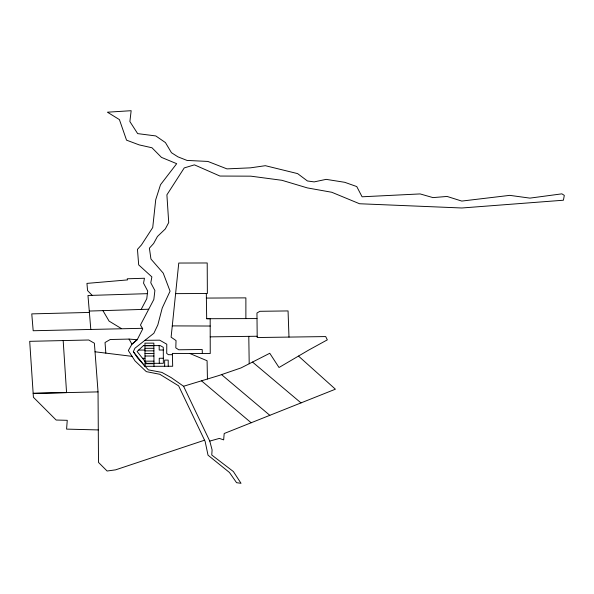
<?xml version="1.0" encoding="UTF-8"?>
<svg xmlns="http://www.w3.org/2000/svg" width="594" height="594" viewBox="0 0 594 594"><rect width="100%" height="100%" fill="white"/><g stroke="black" fill="none" stroke-linecap="round" stroke-linejoin="round"><path stroke-width="0.89" d="M245.879 318.599L245.879 297.876L206.378 298.077L206.326 293.488M92.137 295.352L87.556 290.57L86.954 283.39L127.547 279.908L127.235 278.786L144.453 278.252L143.548 283.19L147.683 290.993L146.777 298.723L141.157 309.467M133.331 351.693L134.905 348.24L153.861 333.279L157.818 324.94L162.229 308.026L170.07 291.164L163.231 273.143L150.958 259.043L149.391 248.166L153.623 243.51L157.447 236.479L165.295 228.965L168.718 222.564L166.899 194.839L184.222 167.931L194.424 164.85L219.958 176.054L250.839 176.166L281.987 180.309L307.328 187.897L331.779 192.27L359.548 203.749L461.865 207.989L563.424 200.223L564.3 195.381L561.887 193.844L529.922 198.121L509.778 195.359L461.768 201.076L447.082 196.443L432.981 197.609L420.129 193.926L362.08 196.792L356.756 186.561L344.735 182.306L326.143 179.358L314.159 181.898L307.425 180.97L297.609 173.611L265.37 165.696L250.438 167.842L226.953 168.882L207.87 161.434L187.028 160.425L177.903 156.831L171.458 152.703L165.436 142.582L155.791 135.937L137.652 133.613L129.878 121.547L131.155 110.699L107.432 112.199L119.409 119.602L126.537 140.154L139.159 144.884L151.975 147.765L161.457 157.373L176.685 163.684L160.514 184.719L155.725 199.71L152.725 227.554L141.424 244.966L137.459 249.369L138.684 264.894L151.878 276.886L150.787 282.789L154.886 290.518L153.839 299.465L140.459 325.022L142.746 328.898L137.273 339.62L131.935 344.216L128.341 350.557L135.009 360.892L146.31 371.636L159.845 374.294L178.616 385.84L205.13 441.401L208.026 455.19L229.47 472.49L236.575 482.692L241.016 483.301L233.383 471.547L211.761 455.019L212.095 449.903L209.764 441.082L183.576 386.256L171.324 377.695L161.872 372.393L148.352 369.862L137.734 358.189L133.331 351.693L144.981 366.312L172.683 366.26L172.364 353.415L210.239 353.527L210.172 318.696L206.682 318.711L206.378 298.077M204.559 440.199L115.592 469.847L107.106 471.012L98.5 462.407L98.04 391.892L94.387 343.235L88.751 339.998L29.7 341.327L33.413 397.282L56.148 420.032L67.256 420.314L66.58 429.113L98.292 429.93M183.576 386.256L218.666 375.608L241.045 367.909L269.758 353.274L279.024 367.5L308.665 350.096L327.324 339.857L325.69 336.575L257.202 337.533L256.957 313.016L259.897 311.301L288.06 310.929L288.981 337.088M209.764 441.082L219.364 438.417L223.663 439.872L224.19 433.509L335.402 389.196L298.507 356.096M147.371 293.659L87.971 295.485L90.8 329.291M89.271 311.056L148.73 309.229M89.39 312.437L31.772 313.884L33.182 330.739L142.397 328.304M129.047 339.085L131.935 344.216L137.155 339.723L129.047 339.085L110.209 339.516L105.034 342.515L105.829 353.118M98.04 391.892L33.138 393.354L66.565 392.604L63.179 340.577M210.209 336.85L257.135 336.249M144.929 340.325L159.697 340.176L166.788 344.223L166.706 353.393L168.384 354.685L172.394 354.7M175.609 293.636L207.365 293.488L207.209 262.971L178.764 263.045L171.109 337.192L176.039 340.577L175.802 347.861L178.757 349.777L202.19 349.495L202.354 353.504M206.682 318.711L256.994 318.57M144.958 345.73L153.868 345.715M144.966 348.307L153.883 348.292M138.654 350.066L144.943 350.052M163.298 350.014L159.199 350.022L159.177 345.604M144.981 350.876L153.898 350.861M144.995 353.452L153.905 353.437M144.973 356.021L153.92 356.006M142.508 358.286L144.988 358.286M163.343 358.249L159.244 358.256L159.274 363.305M145.003 361.167L153.95 361.152M145.055 363.743L153.965 363.721M172.275 325.891L210.187 326.032M95.025 351.789L132.083 356.355M189.746 353.467L207.083 360.729L207.44 379.017M121.295 328.519L109.096 321.116L102.933 310.64M252.517 362.065L301.002 402.903M221.562 374.614L269.817 415.325M201.492 380.821L251.158 422.765M248.789 336.36L249.205 363.751M168.236 366.268L168.206 360.098L164.642 360.105L164.672 366.275M153.98 366.298L153.853 343.146L144.943 343.161L145.07 366.312M143.429 345.634L137.103 351.507L146.525 363.328L163.365 363.298L163.283 347.327L160.261 345.604L143.429 345.634"/></g></svg>
